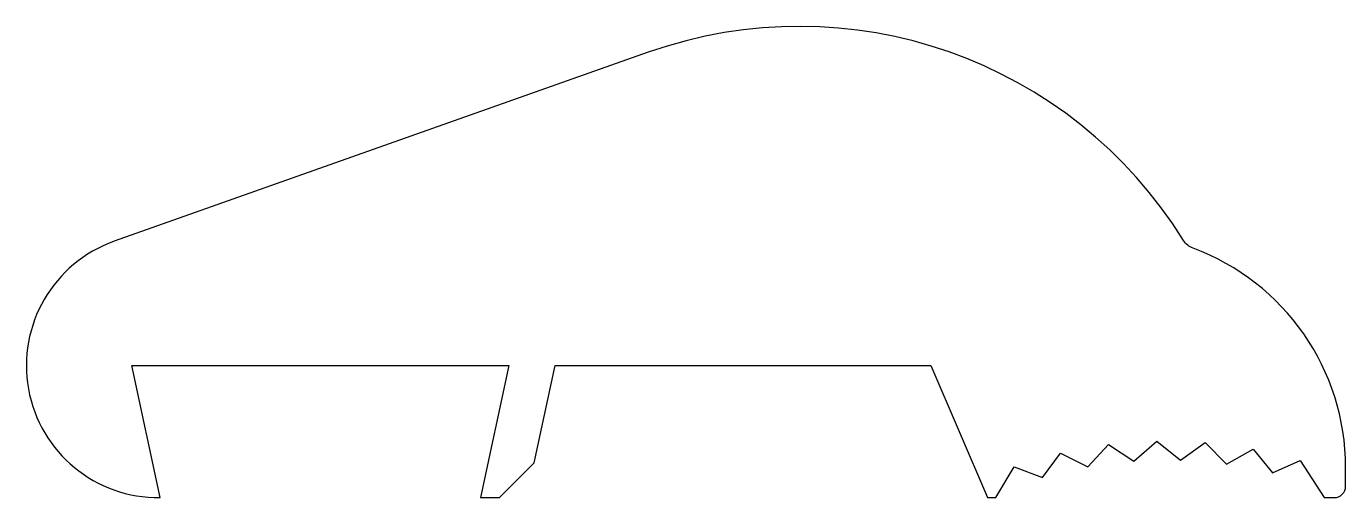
# Model space of a CAD drawing. Extents: x 155.7 to 190.7, y 222.8 to 235.3.
import ezdxf

# ---------------------------------------------------------------- set-up
doc = ezdxf.new("R2010")
doc.units = 0
doc.layers.add('ANA', color=220, linetype='CONTINUOUS')

msp = doc.modelspace()

# ---------------------------------------------------------------- linework, layer by layer
at = {"layer": 'ANA', "color": 7}
msp.add_lwpolyline([(159.172, 222.816), (159.222, 222.816), (158.472, 226.316), (168.472, 226.316), (167.722, 222.816), (168.222, 222.816), (169.148, 223.741), (169.699, 226.316), (179.672, 226.316), (181.172, 222.816), (181.392, 222.816), (181.877, 223.635), (182.631, 223.347), (183.112, 223.994), (183.831, 223.629), (184.378, 224.222), (185.055, 223.784), (185.66, 224.317), (186.288, 223.81), (186.945, 224.277), (187.516, 223.707), (188.219, 224.103), (188.728, 223.477), (189.468, 223.797), (190.107, 222.816), (190.372, 222.816, 0.414214), (190.672, 223.116), (190.672, 223.616, 0.313798), (186.625, 229.43, -0.166923), (186.373, 229.636, 0.352693), (172.169, 234.628), (158.004, 229.615, 0.849018), (159.222, 222.816)], format="xyb", dxfattribs=at)

doc.saveas('drawing.dxf')
